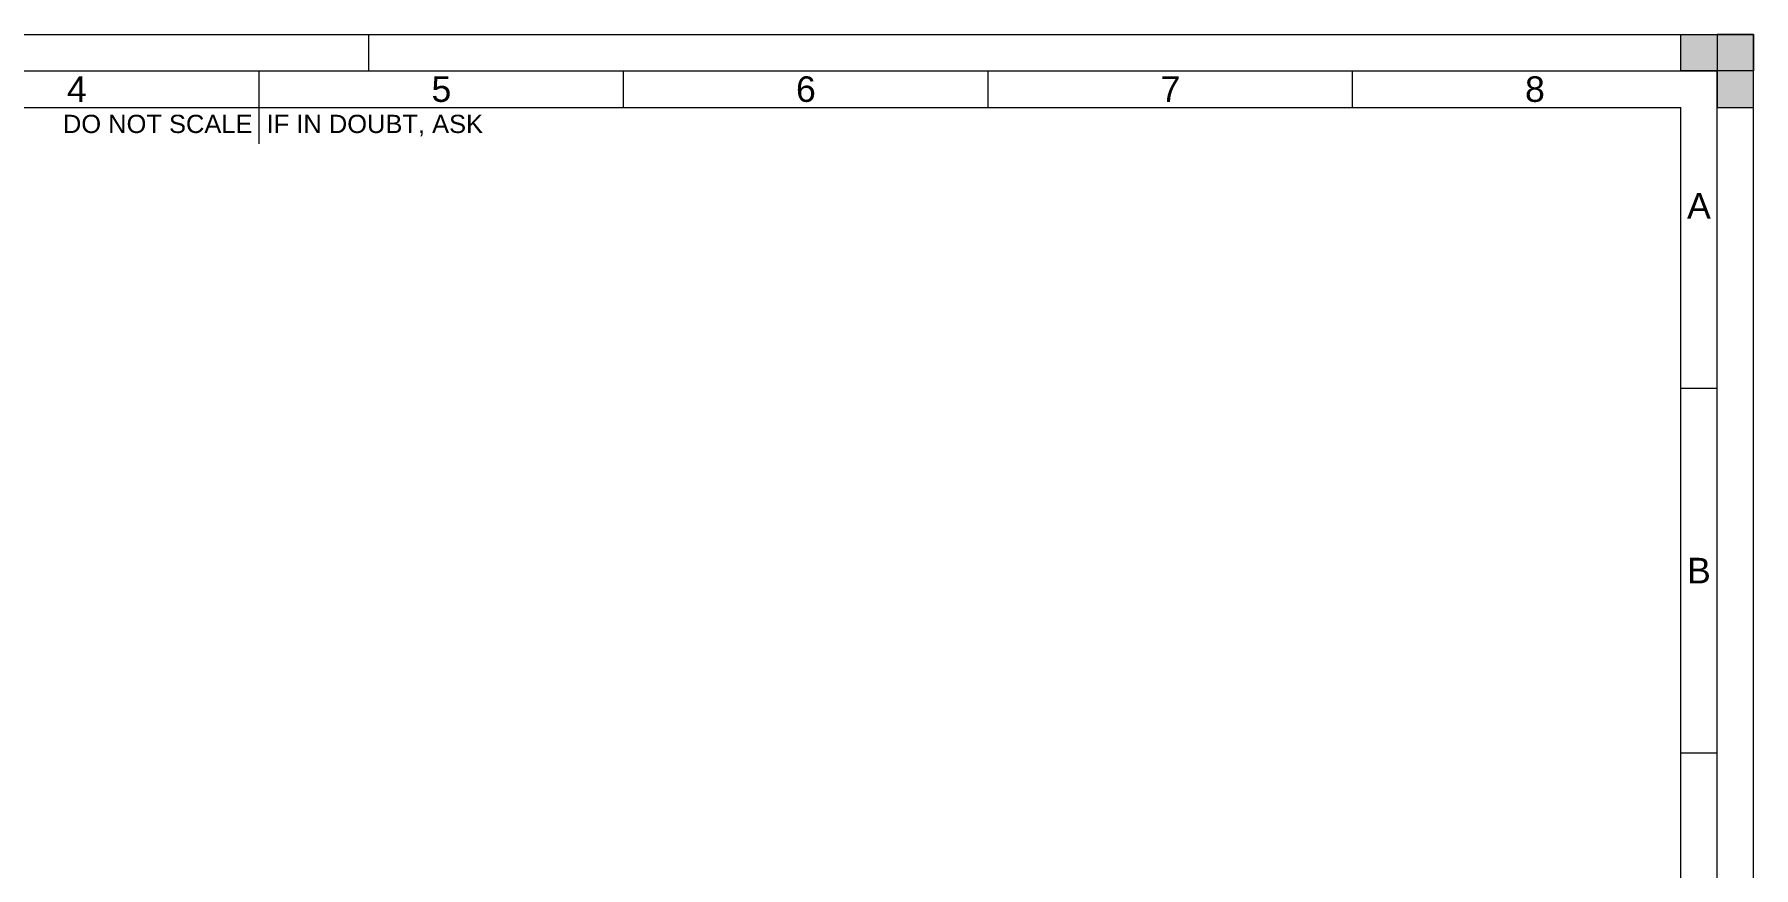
# Paper-space layout 'A3 - Landscape' of a CAD drawing. Header units: millimetres. Extents: x 0 to 420, y 0 to 297.
# Drawn here: x 184.2 to 420, y 182.8 to 297 of the extents above; entities that cross this region are included whole.
import ezdxf
from ezdxf.enums import TextEntityAlignment as Align

# ---------------------------------------------------------------- set-up
doc = ezdxf.new("R2010")
doc.units = ezdxf.units.MM
for name, color, linetype, lineweight in [('CDL_FRAME', 7, 'Continuous', 18), ('CDL_FRAME_GREEN', 3, 'Continuous', 18), ('CDL_FRAME_RED', 1, 'Continuous', 18), ('CDL_FRAME_YELLOW', 2, 'Continuous', 18)]:
    doc.layers.add(name, color=color, linetype=linetype, lineweight=lineweight)
doc.layers.add('CDL_TITLE_BLOCK', color=7, linetype='Continuous')
doc.styles.add('RHI_BORDER', font='arial.ttf')

# ---------------------------------------------------------------- blocks, each defined once
blk = doc.blocks.new('LANDSCAPE_DINA3_FRAME_REV03_ISO5457')
at = {"layer": 'CDL_FRAME_GREEN'}
h = blk.add_hatch(color=256, dxfattribs=at)
h.dxf.hatch_style = 1
h.paths.add_polyline_path([(415, 297), (410, 297), (410, 292), (415, 292)])
h = blk.add_hatch(color=256, dxfattribs=at)
h.dxf.hatch_style = 1
h.paths.add_polyline_path([(415, 292), (420, 292), (420, 297), (415, 297)])
h = blk.add_hatch(color=256, dxfattribs=at)
h.dxf.hatch_style = 1
h.paths.add_polyline_path([(415, 287), (420, 287), (420, 292), (415, 292)])
at = {"layer": 'CDL_FRAME', "linetype": 'Continuous'}
for p, q in [((215, 282), (215, 292)), ((20, 287), (410, 287)), ((410, 10), (410, 287))]:
    blk.add_line(p, q, dxfattribs=at)
at = {"layer": 'CDL_FRAME_GREEN', "linetype": 'Continuous'}
for p, q in [((0, 297), (420, 297)), ((230, 297), (230, 292)), ((420, 0), (420, 297))]:
    blk.add_line(p, q, dxfattribs=at)
at = {"layer": 'CDL_FRAME_GREEN'}
for points in [[(420, 292), (410, 292), (410, 297), (420, 297)], [(415, 287), (420, 287), (420, 297), (415, 297)]]:
    blk.add_lwpolyline(points, close=True, dxfattribs=at)
at = {"layer": 'CDL_FRAME_RED', "linetype": 'Continuous'}
for p in [(15, 292), (415, 5)]:
    blk.add_line(p, (415, 292), dxfattribs=at)
at = {"layer": 'CDL_FRAME_YELLOW', "linetype": 'Continuous'}
for p, q in [((265, 287), (265, 292)), ((315, 287), (315, 292)), ((365, 287), (365, 292)), ((410, 248.5), (415, 248.5)), ((410, 198.5), (415, 198.5))]:
    blk.add_line(p, q, dxfattribs=at)
at = {"layer": 'CDL_FRAME_GREEN', "linetype": 'Continuous', "style": 'RHI_BORDER'}
for s, p in [('4', (190, 289.5)), ('5', (240, 289.5)), ('6', (290, 289.5)), ('7', (340, 289.5)), ('8', (390, 289.5)), ('A', (412.5, 273.5)), ('B', (412.5, 223.5))]:
    blk.add_text(s, height=3.5, dxfattribs=at).set_placement(p, align=Align.MIDDLE_CENTER)
at = {"layer": 'CDL_FRAME_GREEN', "insert": (216.9, 284.5), "char_height": 2.5, "attachment_point": 5, "style": 'RHI_BORDER'}
blk.add_mtext_dynamic_manual_height_columns('{\\fArial|b0|i0|c0|p34;DO NOT SCALE  IF IN DOUBT, ASK}', width=60.0866, gutter_width=17.5, heights=[0], dxfattribs=at)

psp = doc.layouts.new('A3 - Landscape')

# ---------------------------------------------------------------- block references
at = {"layer": 'CDL_TITLE_BLOCK', "lineweight": 0}
psp.add_blockref('LANDSCAPE_DINA3_FRAME_REV03_ISO5457', (0, 0), dxfattribs=at)

doc.saveas('drawing.dxf')
